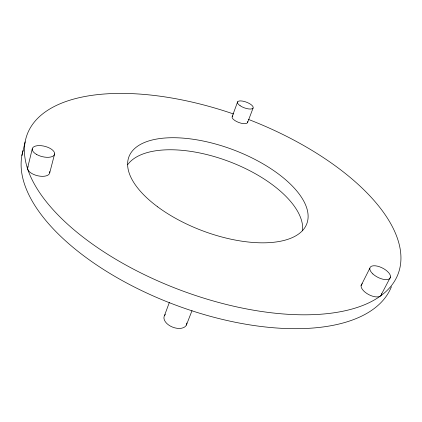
<?xml version="1.0" encoding="UTF-8"?>
<svg xmlns="http://www.w3.org/2000/svg" width="422" height="422" viewBox="0 0 422 422"><rect width="100%" height="100%" fill="white"/><g stroke="black" fill="none" stroke-linecap="round" stroke-linejoin="round"><path stroke-width="0.63" d="M21.881 155.597L25.135 141.887M27.63 167.893L32.257 148.882M49.749 172.735L54.617 153.914M232.269 116.403L237.628 101.802M164.453 315.635L169.396 302.326M247.55 122.67L253.063 108.106M186.382 325.082L192.021 310.634M361.095 285.541L369.814 268.292M381.546 294.139L390.535 276.969M247.619 121.43A8.282 3.133 20.5 0 1 238.746 122.48A8.282 3.133 20.5 0 1 232.87 115.881M248.315 119.368A198.14 91.875 20.6 0 1 358.141 307.147A198.14 91.875 20.6 0 1 38.238 190.533A198.14 91.875 20.6 0 1 233.635 114.019M49.638 171.548A11.331 5.475 13.7 0 1 37.874 175.81A11.331 5.475 13.7 0 1 28.084 166.774M381.562 293.654A11.22 5.354 27.5 0 1 368.881 294.677A11.22 5.354 27.5 0 1 362.319 283.689M186.835 322.978A11.958 7.243 21 0 1 172.551 327.113A11.958 7.243 21 0 1 165.382 314.443M391.421 286.717A196.388 93.921 20.6 0 1 176.818 305.533A196.388 93.921 20.6 0 1 23.131 150.459M127.597 164.78A94.211 44.305 20.6 0 1 228.998 161.484A94.211 44.305 20.6 0 1 302.558 230.823M240.107 105.716A8.361 3.023 20.5 0 0 253.079 108.079A8.361 3.023 20.5 0 0 242.803 101.138A8.361 3.023 20.5 0 0 240.107 105.716M36.645 154.473A11.473 5.317 14.1 0 0 54.544 154.315A11.473 5.317 14.1 0 0 39.098 145.595A11.473 5.317 14.1 0 0 36.645 154.473M372.874 273.941A11.357 5.196 27.1 0 0 390.213 277.987A11.357 5.196 27.1 0 0 377.416 266.155A11.357 5.196 27.1 0 0 372.874 273.941M157.68 206.849A95.024 43.313 20.6 0 0 306.198 225.184A95.024 43.313 20.6 0 0 189.736 138.801A95.024 43.313 20.6 0 0 157.68 206.849"/></g></svg>
